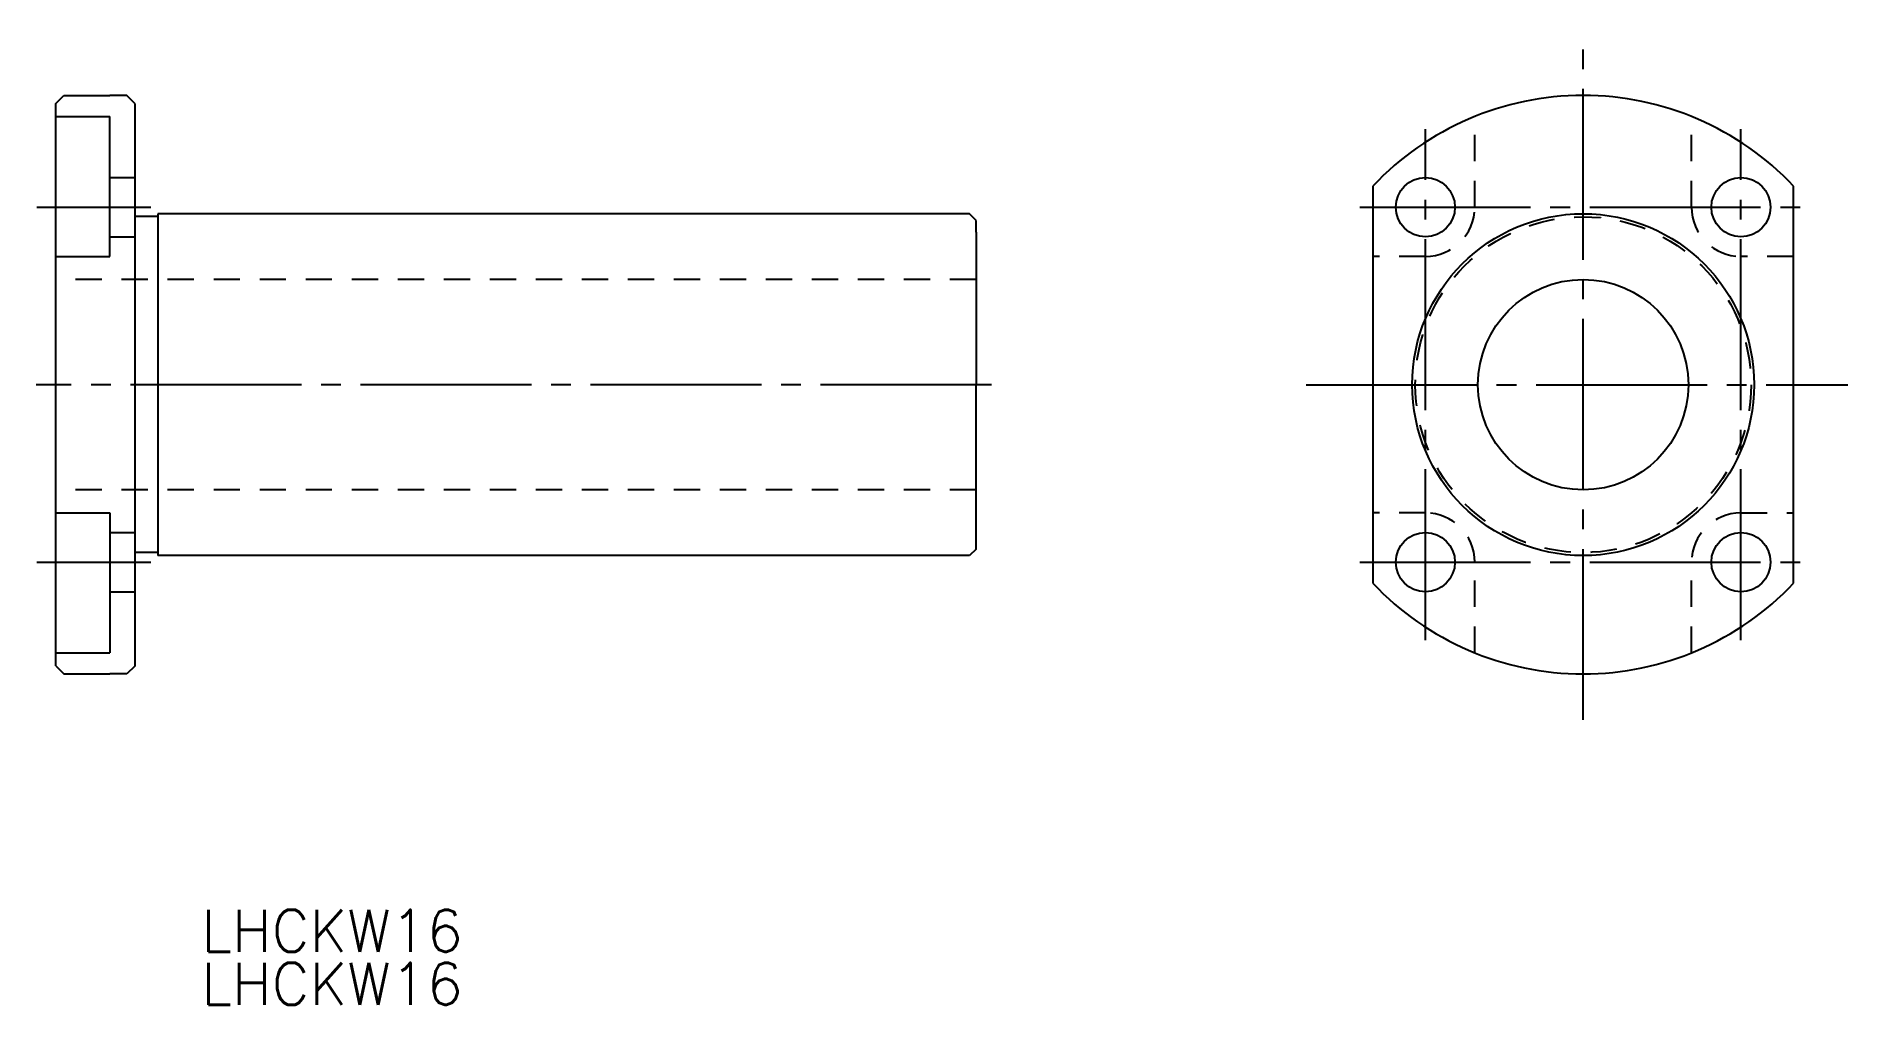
# Model space of a CAD drawing. Extents: x 389 to 526, y 223 to 297.
import ezdxf

# ---------------------------------------------------------------- set-up
doc = ezdxf.new("R2010")
doc.units = 0
doc.linetypes.add('CENTER', pattern=[17.5, 13, -1.5, 1.5, -1.5])
doc.linetypes.add('DASHED', pattern=[3.5, 2, -1.5])
doc.layers.get('0').update_dxf_attribs({"linetype": 'CONTINUOUS'})
doc.layers.add('CENTER', color=1, linetype='CENTER')
doc.styles.get("Standard").update_dxf_attribs({"font": 'txt.shx', "bigfont": '@extfont2.shx'})

msp = doc.modelspace()

# ---------------------------------------------------------------- linework, layer by layer
at = {"color": 1, "linetype": 'CENTER'}
for p, q in [((506.33, 244.87), (506.33, 296.87)), ((494.33, 250.94), (494.33, 289.81)), ((518.33, 250.94), (518.33, 289.81)), ((489.33, 283.87), (523.33, 283.87)), ((485.25, 270.37), (526.46, 270.37)), ((489.33, 256.87), (523.33, 256.87))]:
    msp.add_line(p, q, dxfattribs=at)
at = {"color": 7, "linetype": 'CONTINUOUS'}
for p, q in [((390.16, 291.77), (390.76, 292.37)), ((390.76, 292.37), (394.26, 292.37)), ((395.56, 292.37), (394.26, 292.37)), ((396.16, 291.77), (395.56, 292.37)), ((390.16, 248.98), (390.16, 291.77)), ((390.17, 290.77), (394.26, 290.77)), ((394.26, 280.12), (394.26, 290.77)), ((396.16, 291.77), (396.16, 248.97)), ((490.33, 285.47), (490.33, 255.27)), ((522.33, 255.27), (522.33, 285.47)), ((397.91, 283.15), (396.16, 283.15)), ((459.66, 283.37), (397.91, 283.37)), ((397.91, 283.37), (397.91, 283.15)), ((397.91, 283.15), (397.91, 257.37)), ((460.16, 282.87), (459.66, 283.37)), ((460.16, 281.97), (460.16, 282.87)), ((460.16, 281.97), (460.16, 270.37)), ((390.16, 280.12), (394.26, 280.12)), ((460.16, 257.87), (460.16, 270.37)), ((390.16, 260.62), (394.26, 260.62)), ((394.26, 260.62), (394.26, 249.98)), ((460.16, 257.87), (459.66, 257.37)), ((397.91, 257.6), (396.16, 257.6)), ((459.66, 257.37), (397.91, 257.37)), ((390.17, 249.98), (394.26, 249.98)), ((390.16, 248.98), (390.76, 248.37)), ((390.76, 248.37), (394.26, 248.37)), ((395.56, 248.37), (394.26, 248.37)), ((396.16, 248.97), (395.56, 248.37))]:
    msp.add_line(p, q, dxfattribs=at)
at = {"color": 3, "linetype": 'DASHED'}
for p, q in [((498.08, 283.87), (498.08, 290.77)), ((514.58, 283.87), (514.58, 290.77)), ((394.26, 286.12), (396.16, 286.12)), ((394.26, 281.62), (396.16, 281.62)), ((494.33, 280.12), (490.33, 280.12)), ((522.33, 280.12), (518.33, 280.12)), ((460.16, 278.37), (390.16, 278.37)), ((460.16, 262.37), (390.16, 262.37)), ((494.33, 260.62), (490.33, 260.62)), ((518.33, 260.62), (522.33, 260.62)), ((394.26, 259.12), (396.16, 259.12)), ((498.08, 249.98), (498.08, 256.87)), ((514.58, 249.98), (514.58, 256.87)), ((394.26, 254.62), (396.16, 254.62))]:
    msp.add_line(p, q, dxfattribs=at)
at = {"color": 13, "linetype": 'CONTINUOUS'}
msp.add_line((390.16, 266.43), (390.16, 266.46), dxfattribs=at)
at = {"color": 7, "linetype": 'CONTINUOUS'}
for centre, radius in [((494.33, 283.87), 2.25), ((518.33, 283.87), 2.25), ((506.33, 270.37), 13), ((506.33, 270.37), 8), ((494.33, 256.87), 2.25), ((518.33, 256.87), 2.25)]:
    msp.add_circle(centre, radius, dxfattribs=at)
at = {"color": 3, "linetype": 'DASHED'}
msp.add_circle((506.33, 270.37), 12.77, dxfattribs=at)
at = {"color": 7, "linetype": 'CONTINUOUS'}
for start, end in [(43.3418, 136.6582), (223.3418, 316.6582)]:
    msp.add_arc((506.33, 270.37), 22, start, end, dxfattribs=at)
at = {"color": 3, "linetype": 'DASHED'}
for centre, start, end in [((494.33, 283.87), 270, 0), ((518.33, 283.87), 180, 270), ((494.33, 256.87), 0, 90), ((518.33, 256.87), 90, 180)]:
    msp.add_arc(centre, 3.75, start, end, dxfattribs=at)
at = {"layer": 'CENTER', "color": 1, "linetype": 'CENTER'}
for p, q in [((388.71, 283.87), (397.38, 283.87)), ((461.33, 270.37), (388.66, 270.37)), ((388.71, 256.87), (397.38, 256.87))]:
    msp.add_line(p, q, dxfattribs=at)

# ---------------------------------------------------------------- texts
at = {"color": 7, "linetype": 'CONTINUOUS'}
for p in [(401.22, 227.23), (401.22, 223.2)]:
    msp.add_text('LHCKW16', height=3.2, dxfattribs=at).set_placement(p)

doc.saveas('drawing.dxf')
